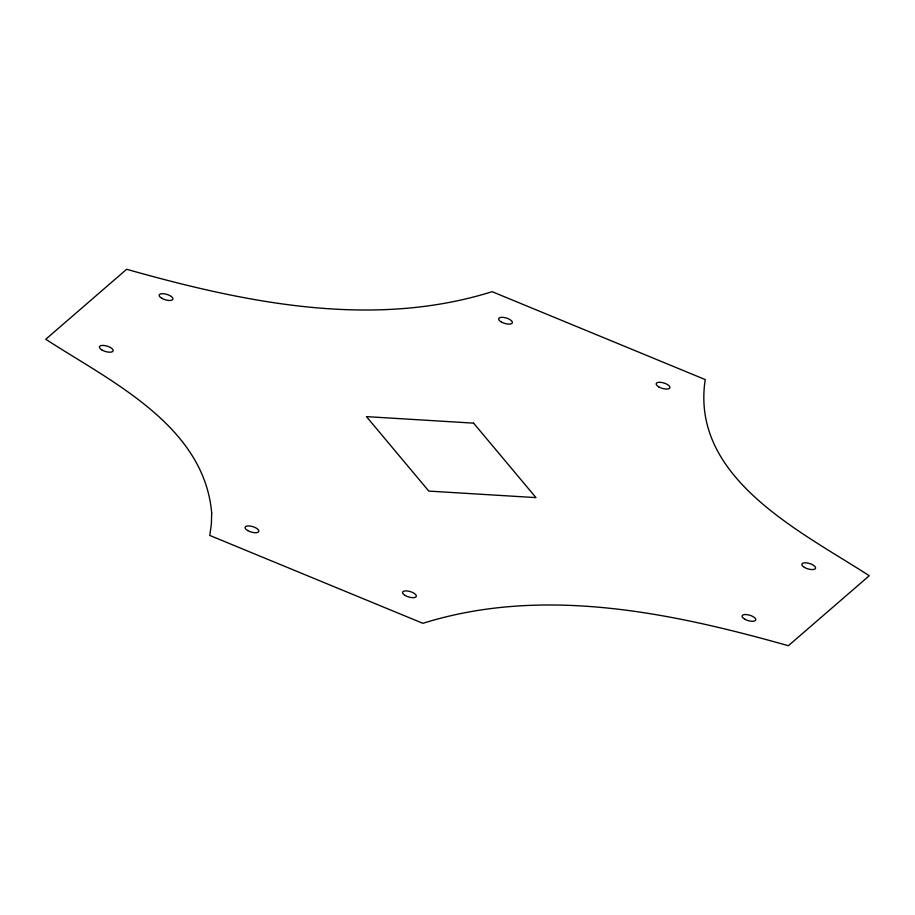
<?xml version="1.0" encoding="UTF-8"?>
<svg xmlns="http://www.w3.org/2000/svg" width="915" height="915" viewBox="0 0 915 915"><rect width="100%" height="100%" fill="white"/><g stroke="black" fill="none" stroke-linecap="round" stroke-linejoin="round"><path stroke-width="1.37" d="M211.697 512.972L211.354 524.318L209.764 535.435L422.879 623.321C542.915 585.657 670.672 612.524 788.364 645.715L869.25 575.729C800.842 531.466 690.047 478.19 705.236 379.565L492.121 291.679C372.085 329.343 244.328 302.476 126.636 269.284L45.75 339.271C110.772 381.452 204.034 425.452 211.697 512.972M473.593 423.142L366.435 416.622L428.803 491.092L535.961 497.611L473.593 423.142M161.761 298.29A7.171 2.825 16.8 0 0 172.901 299.239A7.171 2.825 16.8 0 0 163.533 293.715A7.171 2.825 16.8 0 0 161.761 298.29M101.977 350.022A7.171 2.825 16.8 0 0 113.117 350.96A7.171 2.825 16.8 0 0 103.75 345.447A7.171 2.825 16.8 0 0 101.977 350.022M658.731 386.873A7.171 2.825 16.8 0 0 669.871 387.823A7.171 2.825 16.8 0 0 660.504 382.31A7.171 2.825 16.8 0 0 658.731 386.873M501.226 321.931A7.171 2.825 16.8 0 0 512.366 322.869A7.171 2.825 16.8 0 0 502.998 317.356A7.171 2.825 16.8 0 0 501.226 321.931M804.411 567.403A7.171 2.825 16.8 0 0 815.551 568.341A7.171 2.825 16.8 0 0 806.184 562.828A7.171 2.825 16.8 0 0 804.411 567.403M744.638 619.123A7.171 2.825 16.8 0 0 755.779 620.073A7.171 2.825 16.8 0 0 746.411 614.56A7.171 2.825 16.8 0 0 744.638 619.123M247.656 530.54A7.171 2.825 16.8 0 0 258.796 531.489A7.171 2.825 16.8 0 0 249.429 525.965A7.171 2.825 16.8 0 0 247.656 530.54M405.162 595.493A7.171 2.825 16.8 0 0 416.302 596.431A7.171 2.825 16.8 0 0 406.935 590.918A7.171 2.825 16.8 0 0 405.162 595.493"/></g></svg>
